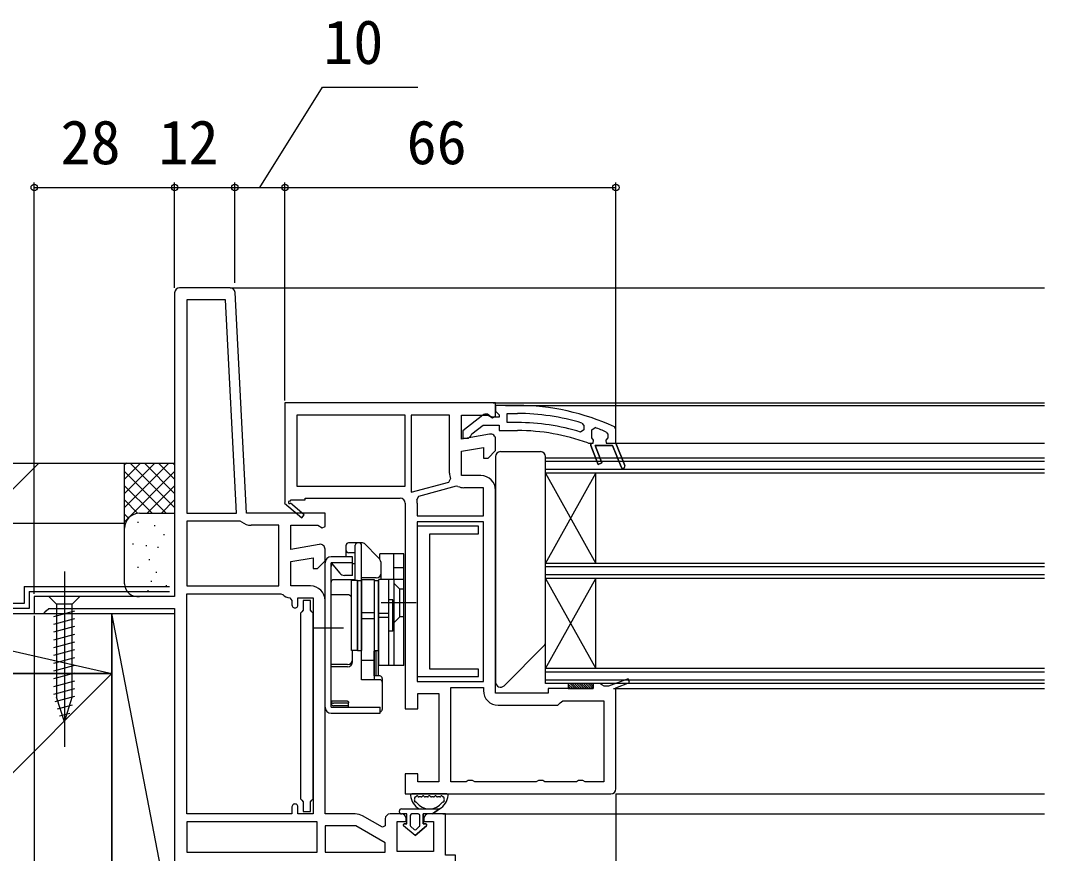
# Model space of a CAD drawing. Units: millimetres, scale not verified. Extents: x -525 to 525, y -783 to 778.
# Drawn here: x -205.8 to -1.5, y -382.9 to -216.7 of the extents above; entities that cross this region are included whole.
import ezdxf
from ezdxf.enums import TextEntityAlignment as Align

# ---------------------------------------------------------------- set-up
doc = ezdxf.new("R2010")
doc.units = ezdxf.units.MM
doc.header["$LTSCALE"] = 4
for name, color, linetype in [('0-2_YKK_11', 7, 'Continuous'), ('0-4_YKK_12', 2, 'Continuous'), ('0-5_YKK_13', 4, 'Continuous'), ('0-7_YKK_D', 6, 'Continuous'), ('0-9_YSS_K', 3, 'Continuous'), ('0-A_YSS_KE', 3, 'Continuous')]:
    doc.layers.add(name, color=color, linetype=linetype)
doc.styles.add('ＭＳ ゴシック', font='')
doc.styles.get('ＭＳ ゴシック').set_extended_font_data('MS Gothic')

msp = doc.modelspace()

# ---------------------------------------------------------------- linework, layer by layer
at = {"layer": '0-2_YKK_11'}
for p, q in [((-163.952, -270.035), (-174.003, -270.035)), ((-126.603, -313.035), (-126.603, -315.535)), ((-129.803, -375.035), (-132.003, -375.035))]:
    msp.add_line(p, q, dxfattribs=at)
for points in [[(-175.003, -271.035), (-175.003, -331.635), (-203.003, -331.635), (-203.003, -335.035), (-201.103, -335.035), (-200.603, -334.535), (-200.103, -334.035), (-175.003, -334.035), (-175.003, -385.035), (-173.503, -385.035), (-173.503, -397.535), (-175.003, -397.535), (-175.003, -400.035), (-171.003, -400.035), (-171.003, -385.035), (-119.003, -385.035), (-119.003, -383.235), (-121.003, -383.235), (-121.003, -375.035), (-124.303, -375.035)], [(-146.177, -321.25), (-151.803, -322.242), (-151.803, -317.435), (-146.447, -317.435), (-145.579, -317.977), (-145.003, -317.657), (-145.003, -315.035), (-160.645, -315.035), (-162.954, -270.982)], [(-111.003, -293.035), (-153.003, -293.035), (-153.003, -312.901), (-153.081, -313.035), (-149.663, -315.939), (-149.144, -315.33), (-151.864, -313.019)], [(-112.177, -299.25), (-117.803, -300.242), (-117.803, -295.435), (-112.447, -295.435), (-111.579, -295.977), (-111.003, -295.657), (-111.003, -293.035)], [(-106.637, -293.535), (-111.004, -293.535), (-111.004, -294.635), (-110.567, -295.131), (-110.304, -295.428), (-110.304, -295.835), (-111.704, -295.835), (-112.104, -295.635)], [(-127.803, -295.435), (-127.803, -310.814), (-120.319, -308.808), (-119.986, -308.136)], [(-120.203, -307.035), (-120.203, -295.435), (-127.803, -295.435)], [(-113.521, -295.447), (-117.504, -298.559), (-117.504, -300.035), (-116.403, -300.035), (-115.903, -299.559), (-115.712, -299.19), (-113.465, -297.435), (-110.304, -297.435), (-110.304, -298.535), (-106.637, -298.535)], [(-106.637, -296.935), (-108.704, -296.935), (-108.704, -295.135), (-106.637, -295.135)], [(-93.759, -297.043), (-93.404, -297.522), (-93.404, -298.358), (-94.052, -298.836)], [(-85.976, -305.782), (-87.666, -301.535), (-91.143, -301.535), (-89.769, -304.987), (-90.513, -305.282), (-92.004, -301.535), (-92.004, -301.035), (-91.504, -301.035), (-91.429, -300.444), (-91.804, -299.96), (-91.804, -299.935), (-91.804, -298.399), (-91.129, -297.931)], [(-88.904, -298.829), (-88.604, -299.288), (-88.604, -299.96), (-88.979, -300.444), (-88.904, -301.035), (-87.004, -301.035), (-85.232, -305.487), (-87.004, -301.035), (-87.004, -298.253), (-87.294, -297.799)], [(-113.903, -307.535), (-117.803, -307.535), (-117.803, -302.679), (-113.403, -301.903), (-113.403, -304.035), (-112.503, -304.035), (-111.003, -302.535), (-111.003, -300.235)], [(-92.621, -301.004), (-92.45, -301.035), (-92.004, -301.035), (-92.004, -301.535), (-90.513, -305.282), (-89.769, -304.987), (-91.143, -301.535), (-87.666, -301.535), (-85.976, -305.782)], [(-118.495, -309.679), (-118.829, -309.652), (-126.336, -311.663), (-126.693, -312.26)], [(-126.603, -315.535), (-113.403, -315.535), (-113.403, -309.935), (-117.303, -309.935)], [(-87.003, -370.035), (-87.003, -349.845), (-84.262, -348.809), (-84.545, -348.06), (-88.443, -349.535), (-89.337, -349.535), (-89.77, -349.285), (-90.203, -349.035), (-91.503, -349.035), (-91.503, -350.035), (-100.503, -350.035), (-100.503, -350.935), (-111.003, -350.935), (-111.003, -310.435)], [(-151.93, -312.64), (-151.753, -312.335), (-149.003, -312.335), (-149.003, -312.035), (-130.003, -312.035)], [(-129.003, -313.035), (-129.003, -354.035), (-126.503, -354.035), (-126.503, -351.035), (-122.303, -351.035), (-122.303, -368.635), (-126.503, -368.635), (-126.503, -367.035), (-129.003, -367.035), (-129.003, -371.035), (-88.003, -371.035)], [(-161.639, -316.752), (-161.961, -316.635), (-172.603, -316.635), (-172.603, -329.535)], [(-172.603, -329.535), (-154.203, -329.535), (-154.203, -317.435), (-159.77, -317.435)], [(-147.903, -329.535), (-151.803, -329.535), (-151.803, -324.679), (-147.403, -323.903), (-147.403, -326.035), (-146.503, -326.035), (-145.003, -324.535), (-145.003, -322.235)], [(-172.603, -375.035), (-172.603, -331.135), (-153.803, -331.135), (-153.459, -331.272)], [(-152.052, -331.922), (-151.603, -332.419), (-151.603, -333.334)], [(-150.403, -333.334), (-150.403, -331.935), (-147.403, -331.935), (-147.403, -375.035), (-150.403, -375.035), (-150.403, -373.635)], [(-138.977, -375.035), (-145.003, -375.035), (-145.003, -332.435)], [(-119.903, -368.635), (-119.903, -349.835), (-113.403, -349.835), (-113.403, -350.435)], [(-110.503, -353.335), (-98.598, -353.335), (-98.101, -352.885), (-97.603, -352.435), (-89.403, -352.435), (-89.403, -368.635), (-93.137, -368.635), (-93.57, -368.385), (-94.437, -368.385), (-94.87, -368.635), (-101.137, -368.635), (-101.57, -368.385), (-102.437, -368.385), (-102.87, -368.635), (-115.137, -368.635), (-115.57, -368.385), (-116.437, -368.385), (-116.87, -368.635), (-119.903, -368.635)], [(-151.603, -373.635), (-151.603, -375.035), (-172.603, -375.035)], [(-133.003, -376.035), (-133.003, -377.38), (-133.57, -377.707), (-137.527, -375.423)], [(-125.303, -376.035), (-125.303, -376.535), (-123.403, -376.535), (-123.403, -382.535), (-130.603, -382.535), (-130.603, -376.535), (-128.803, -376.535), (-128.803, -376.035)]]:
    msp.add_lwpolyline(points, dxfattribs=at)
for points in [[(-162.648, -315.035), (-164.88, -272.435), (-172.603, -272.435), (-172.603, -315.035)], [(-150.603, -309.635), (-129.003, -309.635), (-129.003, -295.435), (-150.603, -295.435)], [(-113.403, -348.635), (-113.403, -316.735), (-126.603, -316.735), (-126.603, -348.635)], [(-172.603, -382.635), (-146.603, -382.635), (-146.603, -376.635), (-172.603, -376.635)], [(-145.003, -382.635), (-133.003, -382.635), (-133.003, -380.806), (-138.843, -377.435), (-145.003, -377.435)]]:
    msp.add_lwpolyline(points, close=True, dxfattribs=at)
for centre, radius, start, end in [((-174.003, -271.035), 1, 90.00001, 179.99999), ((-163.952, -271.035), 1, 3.00003, 90), ((-106.637, -339.535), 46, 65.13402, 89.99999), ((-112.904, -296.235), 1, 36.86989, 128.08672), ((-106.637, -339.534), 44.4, 73.13981, 90.00001), ((-106.637, -339.535), 42.6, 72.81723, 90.00001), ((-106.637, -339.534), 44.4, 66.46078, 69.55779), ((-112.003, -300.235), 1, 0.00002, 100.00001), ((-106.637, -339.535), 41, 70.01112, 90.00001), ((-85.604, -305.635), 0.4, 201.69939, 21.69941), ((-85.604, -305.635), 0.4, 201.69939, 21.69941), ((-117.303, -307.035), 2.9, 180.00001, 202.31385), ((-113.903, -310.435), 2.9, 0.00001, 89.99999), ((-117.304, -307.035), 2.9, 245.74737, 270.00004), ((-130.003, -313.035), 1, 0.00001, 89.99999), ((-130.003, -313.035), 3.4, 0.00002, 13.17387), ((-152.055, -312.857), 0.25, 60, 319.64299), ((-159.77, -314.535), 2.9, 229.88081, 270.00001), ((-146.003, -322.235), 1, 360, 99.99998), ((-147.903, -332.435), 2.9, 0.00001, 89.99999), ((-151.803, -329.535), 2.4, 226.39716, 264.0622), ((-151.003, -333.334), 0.6, 179.99999, 0.00001), ((-110.503, -350.435), 2.9, 180.00001, 269.99999), ((-88.003, -370.035), 1, 270.00001, 359.99999), ((-151.003, -373.635), 0.6, 359.99999, 180.00001), ((-138.977, -377.935), 2.9, 60.00001, 90.00002), ((-132.003, -376.035), 1, 90.00001, 179.99999), ((-129.803, -376.035), 1, 0.00001, 89.99999), ((-124.303, -376.035), 1, 90.00001, 179.99999)]:
    msp.add_arc(centre, radius, start, end, dxfattribs=at)
at = {"layer": '0-4_YKK_12'}
for p, q in [((-163.952, -270.035), (-1.503, -270.035)), ((-111.503, -293.035), (-1.503, -293.035)), ((-109.003, -293.531), (-1.503, -293.531)), ((-87.004, -301.035), (-1.503, -301.035)), ((-1.504, -304.03), (-101.003, -304.03)), ((-101.003, -328.03), (-101.003, -304.03)), ((-101.003, -349.03), (-101.003, -304.03)), ((-1.504, -304.73), (-101.003, -304.73)), ((-1.504, -306.33), (-101.003, -306.33)), ((-1.504, -307.03), (-101.003, -307.03)), ((-101.003, -325.03), (-91.003, -307.03)), ((-101.003, -307.03), (-91.003, -325.03)), ((-91.003, -325.03), (-91.003, -307.03)), ((-1.504, -325.03), (-101.003, -325.03)), ((-1.504, -325.73), (-101.003, -325.73)), ((-1.504, -327.33), (-101.003, -327.33)), ((-1.504, -328.03), (-101.003, -328.03)), ((-101.003, -346.03), (-91.003, -328.03)), ((-101.003, -328.03), (-91.003, -346.03)), ((-91.003, -346.03), (-91.003, -328.03)), ((-1.504, -346.03), (-101.003, -346.03)), ((-1.504, -346.73), (-101.003, -346.73)), ((-1.504, -348.33), (-101.003, -348.33)), ((-1.504, -349.03), (-101.003, -349.03)), ((-87.503, -350.035), (-1.503, -350.035)), ((-87.003, -371.035), (-1.503, -371.035)), ((-121.503, -375.035), (-1.503, -375.035))]:
    msp.add_line(p, q, dxfattribs=at)
at = {"layer": '0-5_YKK_13'}
for p, q in [((-111.003, -303.739), (-111.003, -348.739)), ((-110.003, -302.739), (-102.003, -302.739)), ((-101.003, -340.739), (-101.003, -303.739)), ((-140.803, -323.735), (-140.803, -321.435)), ((-137.511, -320.935), (-140.303, -320.935)), ((-139.003, -328.301), (-139.003, -321.435)), ((-137.703, -328.235), (-137.703, -321.435)), ((-134.389, -323.849), (-137.157, -321.081)), ((-139.003, -322.935), (-140.303, -322.935)), ((-129.303, -323.135), (-134.103, -323.135)), ((-134.103, -324.209), (-134.103, -323.135)), ((-131.303, -328.235), (-131.303, -323.135)), ((-129.303, -345.435), (-129.303, -323.135)), ((-197.004, -326.635), (-197.003, -361.635)), ((-145.003, -353.735), (-145.003, -324.935)), ((-143.803, -353.735), (-143.803, -324.935)), ((-139.503, -324.935), (-143.803, -324.935)), ((-143.803, -324.935), (-142.065, -327.006)), ((-143.803, -331.313), (-143.803, -325.635)), ((-139.003, -325.135), (-139.503, -325.135)), ((-133.803, -328.235), (-133.803, -325.263)), ((-129.303, -325.935), (-131.303, -325.935)), ((-139.003, -328.301), (-143.303, -328.301)), ((-139.503, -327.435), (-141.146, -327.435)), ((-139.703, -342.435), (-139.703, -328.435)), ((-138.503, -328.435), (-139.703, -328.435)), ((-138.503, -328.435), (-137.703, -328.435)), ((-138.503, -328.435), (-138.503, -342.435)), ((-138.503, -342.435), (-138.503, -328.435)), ((-134.803, -327.935), (-137.703, -327.935)), ((-137.703, -348.255), (-137.703, -328.235)), ((-137.703, -328.435), (-137.703, -342.435)), ((-135.203, -328.435), (-134.403, -328.435)), ((-135.203, -328.435), (-135.203, -342.435)), ((-134.403, -328.435), (-134.403, -342.435)), ((-129.303, -328.235), (-134.303, -328.235)), ((-134.303, -345.435), (-134.303, -328.235)), ((-132.303, -345.435), (-132.303, -328.235)), ((-131.303, -328.235), (-131.303, -345.435)), ((-130.103, -330.185), (-131.303, -328.985)), ((-129.303, -330.185), (-130.103, -330.185)), ((-130.103, -335.685), (-130.103, -330.185)), ((-193.904, -331.635), (-200.104, -331.635)), ((-200.104, -331.635), (-198.553, -333.185)), ((-193.904, -331.635), (-195.453, -333.185)), ((-140.503, -331.313), (-143.803, -331.313)), ((-134.303, -332.435), (-134.403, -332.435)), ((-131.503, -332.335), (-132.303, -332.335)), ((-132.303, -338.535), (-132.303, -332.335)), ((-131.503, -338.535), (-131.503, -332.335)), ((-199.103, -335.611), (-194.903, -334.486)), ((-198.553, -333.185), (-198.553, -351.719)), ((-195.453, -333.185), (-198.553, -333.185)), ((-195.453, -351.719), (-195.453, -333.185)), ((-137.703, -334.865), (-135.203, -334.865)), ((-126.803, -332.935), (-133.803, -332.935)), ((-199.103, -337.164), (-194.903, -336.038)), ((-137.703, -336.004), (-135.203, -336.004)), ((-132.303, -335.043), (-134.303, -335.043)), ((-132.303, -335.826), (-134.303, -335.826)), ((-130.103, -335.685), (-131.303, -336.885)), ((-129.303, -335.685), (-130.103, -335.685)), ((-199.103, -338.717), (-194.903, -337.591)), ((-141.303, -337.935), (-147.503, -337.935)), ((-134.303, -338.435), (-134.403, -338.435)), ((-131.503, -338.535), (-132.303, -338.535)), ((-199.103, -340.27), (-194.903, -339.144)), ((-199.103, -341.823), (-194.903, -340.697)), ((-199.103, -343.376), (-194.903, -342.25)), ((-138.503, -342.435), (-139.703, -342.435)), ((-139.503, -344.67), (-139.503, -342.435)), ((-138.503, -342.435), (-137.703, -342.435)), ((-137.703, -348.255), (-137.703, -342.435)), ((-135.203, -342.435), (-134.403, -342.435)), ((-135.203, -347.502), (-135.203, -342.573)), ((-134.403, -342.435), (-134.403, -347.502)), ((-101.296, -341.446), (-109.296, -349.446)), ((-199.103, -344.928), (-194.903, -343.803)), ((-135.203, -344.435), (-137.703, -344.435)), ((-199.103, -346.481), (-194.903, -345.356)), ((-199.103, -348.034), (-194.903, -346.909)), ((-140.503, -345.221), (-143.803, -345.221)), ((-140.503, -345.67), (-143.803, -345.67)), ((-143.803, -352.476), (-143.803, -345.67)), ((-129.303, -345.435), (-134.303, -345.435)), ((-199.103, -349.587), (-194.903, -348.462)), ((-134.103, -348.255), (-137.703, -348.255)), ((-134.103, -347.502), (-135.203, -347.502)), ((-133.603, -348.002), (-133.603, -354.173)), ((-96.503, -349.116), (-95.585, -350.035)), ((-96.136, -349.035), (-95.136, -350.035)), ((-95.687, -349.035), (-94.687, -350.035)), ((-95.238, -349.035), (-94.238, -350.035)), ((-94.789, -349.035), (-93.789, -350.035)), ((-94.339, -349.035), (-93.339, -350.035)), ((-93.89, -349.035), (-92.89, -350.035)), ((-93.441, -349.035), (-92.441, -350.035)), ((-92.992, -349.035), (-91.992, -350.035)), ((-92.543, -349.035), (-91.543, -350.035)), ((-92.094, -349.035), (-91.503, -349.625)), ((-91.645, -349.035), (-91.503, -349.176)), ((-199.103, -351.14), (-194.903, -350.015)), ((-96.503, -349.565), (-96.034, -350.035)), ((-96.503, -350.014), (-96.483, -350.035)), ((-198.845, -352.624), (-194.903, -351.568)), ((-197.003, -356.635), (-198.553, -351.719)), ((-198.393, -354.056), (-195.357, -353.242)), ((-197.003, -356.635), (-195.453, -351.719)), ((-143.803, -352.935), (-143.803, -352.476)), ((-143.803, -352.476), (-140.672, -352.476)), ((-140.303, -352.935), (-143.303, -352.935)), ((-140.303, -353.735), (-140.303, -352.846)), ((-197.942, -355.488), (-195.892, -354.938)), ((-143.803, -353.735), (-134.003, -353.735)), ((-143.803, -354.935), (-134.003, -354.935)), ((-140.403, -353.435), (-143.303, -353.435)), ((-134.003, -354.935), (-134.003, -353.735)), ((-120.74, -371.034), (-127.668, -371.034)), ((-125.836, -371.634), (-126.268, -371.634)), ((-124.604, -371.634), (-125.036, -371.634)), ((-123.372, -371.634), (-123.804, -371.634)), ((-122.14, -371.634), (-122.572, -371.634)), ((-129.705, -374.035), (-122.155, -374.035)), ((-128.704, -375.035), (-129.704, -375.035)), ((-128.704, -375.035), (-129.704, -375.035)), ((-128.704, -377.035), (-128.704, -375.035)), ((-128.704, -377.035), (-128.704, -375.035)), ((-128.004, -375.335), (-128.004, -377.334)), ((-128.004, -375.335), (-128.004, -377.334)), ((-126.404, -375.035), (-127.704, -375.035)), ((-126.404, -375.035), (-127.704, -375.035)), ((-126.104, -377.334), (-126.104, -375.335)), ((-126.104, -377.334), (-126.104, -375.335)), ((-125.404, -375.035), (-125.404, -377.035)), ((-123.604, -375.035), (-125.404, -375.035)), ((-125.404, -377.035), (-125.404, -375.035)), ((-123.604, -375.035), (-125.404, -375.035)), ((-127.054, -379.335), (-129.333, -377.391)), ((-127.054, -379.335), (-129.333, -377.391)), ((-129.202, -377.035), (-128.704, -377.035)), ((-128.704, -377.035), (-129.202, -377.035)), ((-127.899, -377.563), (-127.249, -378.117)), ((-127.249, -378.117), (-127.899, -377.563)), ((-124.775, -377.391), (-127.054, -379.335)), ((-127.054, -379.335), (-124.775, -377.391)), ((-126.859, -378.117), (-126.209, -377.563)), ((-126.859, -378.117), (-126.209, -377.563)), ((-125.404, -377.035), (-124.906, -377.035)), ((-124.906, -377.035), (-125.404, -377.035))]:
    msp.add_line(p, q, dxfattribs=at)
for points in [[(-126.603, -317.635), (-126.603, -347.635), (-114.403, -347.635), (-114.403, -346.135), (-124.103, -346.135), (-124.103, -319.135), (-114.403, -319.135), (-114.403, -317.635)], [(-149.903, -334.98), (-149.903, -371.997), (-149.653, -372.293), (-149.403, -372.589), (-149.403, -374.539), (-147.903, -374.539), (-147.903, -372.589), (-147.653, -372.293), (-147.403, -371.997), (-147.403, -334.98), (-147.653, -334.685), (-147.903, -334.389), (-147.903, -332.439), (-149.403, -332.439), (-149.403, -334.389), (-149.653, -334.685)], [(-96.503, -349.035), (-96.503, -350.035), (-91.503, -350.035), (-91.503, -349.035)]]:
    msp.add_lwpolyline(points, close=True, dxfattribs=at)
for points in [[(-139.503, -327.435), (-139.503, -323.735), (-143.803, -323.735)], [(-137.703, -328.235), (-135.203, -328.235), (-135.203, -348.255)], [(-134.803, -347.502), (-134.803, -342.573), (-135.203, -342.573)], [(-140.672, -352.476), (-140.634, -352.479), (-140.58, -352.491), (-140.52, -352.517), (-140.459, -352.556), (-140.405, -352.606), (-140.361, -352.667), (-140.329, -352.732), (-140.309, -352.801), (-140.304, -352.866)], [(-122.155, -374.035), (-123.604, -375.035), (-122.155, -374.035)]]:
    msp.add_lwpolyline(points, dxfattribs=at)
for centre, radius, start, end in [((-110.003, -303.739), 1, 90, 180), ((-102.003, -303.739), 1, 0, 90), ((-140.303, -321.435), 0.5, 90, 180), ((-140.303, -322.435), 0.5, 180, 270), ((-138.503, -321.435), 0.5, 90, 180), ((-138.203, -321.435), 0.5, 0, 90), ((-137.511, -321.435), 0.5, 45, 90), ((-143.803, -324.935), 1.2, 90, 180), ((-135.803, -325.263), 2, 0, 45), ((-143.303, -325.635), 0.5, 122.3074, 180), ((-143.303, -328.801), 0.5, 90, 180), ((-141.146, -326.235), 1.2, 220, 270), ((-134.803, -326.935), 1, 270, 0), ((-140.503, -332.313), 1, 36.8699, 90), ((-102.003, -340.739), 1, 315, 0), ((-134.803, -341.635), 1, 293.57818, 300), ((-140.503, -344.221), 1, 270, 0), ((-140.503, -344.67), 1, 270, 0), ((-134.103, -348.002), 0.5, 0, 90), ((-134.103, -348.755), 0.5, 0, 90), ((-110.003, -348.739), 1, 180, 315), ((-143.303, -352.935), 0.5, 180, 270), ((-143.303, -352.435), 0.5, 184.75484, 270), ((-143.803, -353.735), 1.2, 180, 270), ((-140.403, -352.935), 0.5, 270, 281.53696), ((-134.103, -354.173), 0.5, 281.53696, 0), ((-127.668, -371.334), 0.3, 90, 188.20609), ((-124.204, -370.835), 3.8, 188.20609, 237.36313), ((-126.888, -371.934), 0.3, 110.02209, 202.28177), ((-127.093, -371.37), 0.3, 290.02209, 328.16514), ((-126.668, -371.634), 0.2, 36.8699, 148.16514), ((-126.268, -371.334), 0.3, 216.8699, 270), ((-125.836, -371.334), 0.3, 270, 323.1301), ((-125.436, -371.634), 0.2, 36.8699, 143.1301), ((-125.036, -371.334), 0.3, 216.8699, 270), ((-124.604, -371.334), 0.3, 270, 323.1301), ((-124.204, -371.634), 0.2, 36.8699, 143.1301), ((-123.804, -371.334), 0.3, 216.8699, 270), ((-123.372, -371.334), 0.3, 270, 323.1301), ((-122.972, -371.634), 0.2, 36.8699, 143.1301), ((-122.572, -371.334), 0.3, 216.8699, 270), ((-124.204, -370.835), 3.8, 302.63687, 351.79391), ((-122.14, -371.334), 0.3, 270, 323.1301), ((-121.74, -371.634), 0.2, 31.83486, 143.1301), ((-121.315, -371.37), 0.3, 211.83486, 249.97791), ((-121.521, -371.934), 0.3, 337.71823, 69.97791), ((-120.74, -371.334), 0.3, 351.79391, 90), ((-126.975, -372.435), 0.2, 153.36701, 266.63299), ((-124.204, -370.835), 3.2, 202.28177, 203.14776), ((-127.422, -372.21), 0.3, 333.36701, 23.14776), ((-127.005, -372.934), 0.3, 36.85224, 86.63299), ((-124.204, -370.835), 3.2, 216.85224, 323.14776), ((-121.403, -372.934), 0.3, 93.36701, 143.14776), ((-121.433, -372.435), 0.2, 273.36701, 26.63299), ((-120.986, -372.21), 0.3, 156.85224, 206.63299), ((-124.204, -370.835), 3.2, 336.85224, 337.71823), ((-129.705, -374.535), 0.5, 90.11462, 269.88538), ((-129.704, -374.535), 0.5, 89.88541, 270), ((-129.704, -374.535), 0.5, 269.88533, 269.99998), ((-127.704, -375.335), 0.3, 90, 180), ((-127.704, -375.335), 0.3, 90, 180), ((-126.404, -375.335), 0.3, 0, 90), ((-126.404, -375.335), 0.3, 0, 90), ((-129.202, -377.237), 0.202, 90, 229.53619), ((-129.202, -377.237), 0.202, 90, 229.53619), ((-127.704, -377.334), 0.3, 180, 229.53619), ((-127.704, -377.334), 0.3, 180, 229.53619), ((-126.404, -377.334), 0.3, 310.46381, 0), ((-126.404, -377.334), 0.3, 310.46381, 0), ((-124.906, -377.237), 0.202, 310.46378, 89.99997), ((-124.906, -377.237), 0.202, 310.46381, 90), ((-127.054, -377.889), 0.3, 229.53619, 310.46381), ((-127.054, -377.889), 0.3, 229.53619, 310.46381)]:
    msp.add_arc(centre, radius, start, end, dxfattribs=at)
at = {"layer": '0-7_YKK_D'}
for p, q in [((-203.003, -331.135), (-203.003, -249.035)), ((-175.003, -270.035), (-175.003, -249.035)), ((-175.003, -270.035), (-175.003, -249.035)), ((-163.003, -269.035), (-163.003, -249.035)), ((-163.003, -269.035), (-163.003, -249.035)), ((-153.003, -292.535), (-153.003, -249.035)), ((-153.003, -292.535), (-153.003, -249.035)), ((-87.003, -298.983), (-87.003, -249.035)), ((-203.003, -250.035), (-175.003, -250.035)), ((-175.003, -250.035), (-163.003, -250.035)), ((-163.003, -250.035), (-153.003, -250.035)), ((-153.003, -250.035), (-87.003, -250.035)), ((-203.003, -335.535), (-203.003, -605.045)), ((-87.003, -371.035), (-87.003, -565.035))]:
    msp.add_line(p, q, dxfattribs=at)
msp.add_lwpolyline([(-158.003, -250.035), (-145.508, -230.035), (-126.508, -230.035)], dxfattribs=at)
for centre in [(-203.003, -250.035), (-175.003, -250.035), (-175.003, -250.035), (-163.003, -250.035), (-163.003, -250.035), (-153.003, -250.035), (-153.003, -250.035), (-87.003, -250.035)]:
    msp.add_circle(centre, 0.637, dxfattribs=at)
at = {"layer": '0-9_YSS_K'}
for p, q in [((-214.114, -317.035), (-202.114, -305.035)), ((-185.004, -305.035), (-175.004, -305.035)), ((-185.004, -318.035), (-185.004, -305.035)), ((-176.146, -305.035), (-185.004, -313.892)), ((-178.975, -305.035), (-185.004, -311.064)), ((-181.803, -305.035), (-185.004, -308.236)), ((-184.631, -305.035), (-185.004, -305.407)), ((-175.004, -313.892), (-183.862, -305.035)), ((-175.004, -311.064), (-181.034, -305.035)), ((-175.004, -308.236), (-178.205, -305.035)), ((-175.004, -305.407), (-175.377, -305.035)), ((-175.004, -306.721), (-185.004, -316.721)), ((-176.69, -315.035), (-185.004, -306.721)), ((-179.519, -315.035), (-185.004, -309.549)), ((-175.004, -309.549), (-180.489, -315.035)), ((-182.33, -315.052), (-185.004, -312.378)), ((-175.004, -312.378), (-177.679, -315.052)), ((-184.209, -316.001), (-185.004, -315.206)), ((-182.004, -315.035), (-175.004, -315.035)), ((-185.004, -329.135), (-185.004, -318.035)), ((-182.199, -316.862), (-182.399, -316.862)), ((-178.861, -317.53), (-179.061, -317.53)), ((-177.005, -319.361), (-177.205, -319.361)), ((-183.2, -321.202), (-183.4, -321.202)), ((-180.53, -321.536), (-180.73, -321.536)), ((-178.193, -321.869), (-178.393, -321.869)), ((-179.927, -324.329), (-180.127, -324.329)), ((-182.199, -325.875), (-182.399, -325.875)), ((-179.548, -328.655), (-179.748, -328.655)), ((-178.527, -326.877), (-178.727, -326.877)), ((-183.2, -329.717), (-183.4, -329.717)), ((-180.196, -330.548), (-180.396, -330.548)), ((-176.544, -329.486), (-176.744, -329.486)), ((-175.304, -331.635), (-182.004, -331.635)), ((-240.004, -335.035), (-187.504, -347.035)), ((-175.003, -400.035), (-187.504, -335.035)), ((-187.507, -347.035), (-292.507, -452.035))]:
    msp.add_line(p, q, dxfattribs=at)
for points in [[(-240.004, -347.035), (-240.004, -335.035), (-187.504, -335.035), (-187.504, -347.035)], [(-187.504, -400.035), (-187.504, -335.035), (-175.004, -335.035), (-175.003, -400.035)]]:
    msp.add_lwpolyline(points, close=True, dxfattribs=at)
for centre, radius, start, end in [((-182.004, -318.035), 3, 90, 180), ((-182.396, -329.055), 2.609, 181.73764, 278.65122)]:
    msp.add_arc(centre, radius, start, end, dxfattribs=at)
at = {"layer": '0-A_YSS_KE'}
for p, q in [((-352.498, -305.035), (-185.004, -305.035)), ((-205.004, -329.635), (-176.004, -329.635)), ((-204.004, -330.635), (-176.004, -330.635))]:
    msp.add_line(p, q, dxfattribs=at)
for points in [[(-352.498, -317.035), (-185.004, -317.035), (-185.004, -305.035)], [(-205.004, -329.635), (-205.004, -333.035), (-252.004, -333.035)], [(-204.004, -330.635), (-204.004, -334.035), (-251.004, -334.035)], [(-292.507, -347.035), (-187.507, -347.035), (-187.507, -452.035), (-292.507, -452.035)]]:
    msp.add_lwpolyline(points, dxfattribs=at)

# ---------------------------------------------------------------- texts
at = {"layer": '0-7_YKK_D', "style": 'ＭＳ ゴシック'}
for s, p in [('10', (-145.349, -228.035)), ('28', (-197.765, -248.035)), ('12', (-178.208, -248.035)), ('66', (-128.731, -248.035))]:
    msp.add_text(s, height=8.798, dxfattribs=at).set_placement(p, align=Align.BOTTOM_LEFT)

doc.saveas('drawing.dxf')
